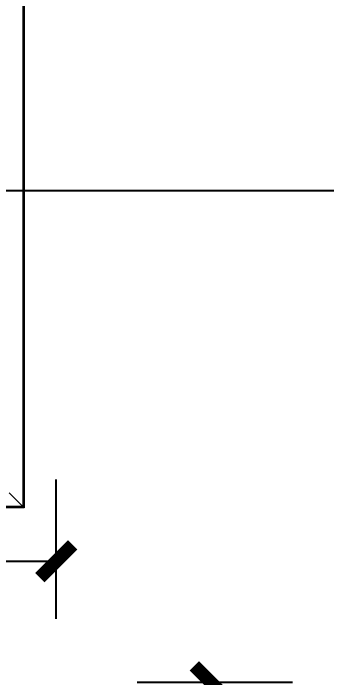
# Model space of a CAD drawing. Extents: x -2187 to 96136, y -11110 to 52208.
# Drawn here: x 49694 to 50651, y 13925 to 15956 of the extents above; entities that cross this region are included whole.
import ezdxf

# ---------------------------------------------------------------- set-up
doc = ezdxf.new("R2010")
doc.units = 0
doc.header["$LTSCALE"] = 1000
doc.header["$MEASUREMENT"] = 0
doc.linetypes.add('HIDDEN', pattern=[0.375, 0.25, -0.125])
doc.layers.add('DIM_SYMB', color=3, linetype='Continuous')
doc.layers.add('设备型号', color=7, linetype='Continuous')
doc.styles.get("Standard").update_dxf_attribs({"font": 'gbenor.shx', "bigfont": 'gbcbig.shx'})
doc.dimstyles.get("Standard").update_dxf_attribs({"dimscale": 100, "dimtxt": 3.5, "dimasz": 1, "dimexe": 2.5, "dimexo": 3, "dimgap": 1.5, "dimtad": 1, "dimdec": 0, "dimzin": 0, "dimdsep": 46, "dimtxsty": 'Standard', "dimblk": 'ARCHTICK', "dimcen": 0.09, "dimadec": 0, "dimazin": 0, "dimtfac": 1, "dimtdec": 0, "dimtix": 1, "dimtmove": 2, "dimatfit": 3, "dimfxl": 0, "dimtolj": 1, "dimtzin": 0, "dimarcsym": 0})

# ---------------------------------------------------------------- blocks, each defined once
blk = doc.blocks.new('_ArchTick')
at = {"color": 0, "linetype": 'ByBlock', "const_width": 0.4}
blk.add_lwpolyline([(-0.5, -0.5), (0.5, 0.5)], dxfattribs=at)
blk = doc.blocks.new('*D151')
at = {"color": 0, "lineweight": -2}
for p, q in [((47925.8, 14104.9), (47925.8, 14530.9)), ((49825.3, 14104.9), (49825.3, 14530.9)), ((47925.8, 14280.9), (49825.3, 14280.9))]:
    blk.add_line(p, q, dxfattribs=at)
at = {"layer": 'Defpoints', "color": 0}
for p in [(49825.3, 14280.9), (47925.8, 13804.9), (49825.3, 13804.9)]:
    blk.add_point(p, dxfattribs=at)
at = {"color": 0, "lineweight": -2, "xscale": 100, "yscale": 100, "zscale": 100, "rotation": 180}
blk.add_blockref('_ArchTick', (47925.8, 14280.9), dxfattribs=at)
at = {"color": 0, "lineweight": -2, "xscale": 100, "yscale": 100, "zscale": 100}
blk.add_blockref('_ArchTick', (49825.3, 14280.9), dxfattribs=at)
at = {"color": 0, "insert": (48875.6, 14605.9), "char_height": 350, "attachment_point": 5}
blk.add_mtext('\\A1;1900', dxfattribs=at)
blk = doc.blocks.new('*D152')
at = {"color": 0, "lineweight": -2}
for p, q in [((50072, 13911.5), (50546.6, 13911.5)), ((50296.6, 11411.5), (50296.6, 13911.5)), ((50072, 11411.5), (50546.6, 11411.5))]:
    blk.add_line(p, q, dxfattribs=at)
at = {"layer": 'Defpoints', "color": 0}
for p in [(49772, 13911.5), (50296.6, 13911.5), (49772, 11411.5)]:
    blk.add_point(p, dxfattribs=at)
at = {"color": 0, "lineweight": -2, "xscale": 100, "yscale": 100, "zscale": 100}
for p, rotation in [((50296.6, 13911.5), 90), ((50296.6, 11411.5), 270)]:
    blk.add_blockref('_ArchTick', p, dxfattribs=dict(at, rotation=rotation))
at = {"color": 0, "insert": (49971.6, 12661.5), "char_height": 350, "attachment_point": 5, "rotation": 90}
blk.add_mtext('\\A1;2500', dxfattribs=at)

msp = doc.modelspace()

# ---------------------------------------------------------------- linework, layer by layer
at = {"color": 7, "linetype": 'Continuous', "lineweight": 15}
for p, q in [((49723.429, 17900.418), (49723.429, 14448.418)), ((49727.429, 17904.418), (49727.429, 14444.418)), ((49727.429, 14444.418), (49658.294, 14444.418))]:
    msp.add_line(p, q, dxfattribs=at)
at = {"color": 7, "linetype": 'HIDDEN', "lineweight": 0}
for p, q in [((49723.429, 17900.418), (49723.429, 14448.418)), ((49723.429, 14448.418), (48184.629, 14448.418))]:
    msp.add_line(p, q, dxfattribs=at)
at = {"color": 144, "linetype": 'Continuous', "lineweight": 0}
for p, q in [((49681.429, 14490.418), (49723.429, 14448.418)), ((49723.429, 14448.418), (49727.429, 14444.418)), ((49727.429, 14444.418), (49723.429, 14448.418))]:
    msp.add_line(p, q, dxfattribs=at)
at = {"color": 8, "linetype": 'Continuous', "lineweight": 15}
msp.add_line((49723.429, 14448.418), (49658.294, 14448.418), dxfattribs=at)
at = {"layer": 'DIM_SYMB'}
msp.add_lwpolyline([(50497.568, 15815.862, 0, 0, 0), (49984.086, 16329.343, 160, 0, 0), (49559.822, 16753.607, 0, 0, 0)], format="xyseb", dxfattribs=at)
at = {"layer": '设备型号', "color": 6}
msp.add_line((58391.444, 15413.151), (30130.464, 15413.151), dxfattribs=at)

# ---------------------------------------------------------------- dimensions: what is measured, and where the dimension line sits
dim = msp.add_linear_dim(base=(49825.338123919, 14280.911188187), p1=(47925.838123919, 13804.949376159), p2=(49825.338123919, 13804.949376159), dimstyle='Standard', override={"dimarcsym": 1})
dim.commit()
dim.dimension.update_dxf_attribs({"geometry": '*D151', "text_midpoint": (48875.588123919, 14605.911188187)})
dim = msp.add_linear_dim(base=(50296.613, 13911.468), p1=(49772.037, 11411.468), p2=(49772.037, 13911.468), angle=90, dimstyle='Standard', override={"dimarcsym": 1})
dim.commit()
dim.dimension.update_dxf_attribs({"geometry": '*D152', "text_midpoint": (49971.613, 12661.468)})

doc.saveas('drawing.dxf')
